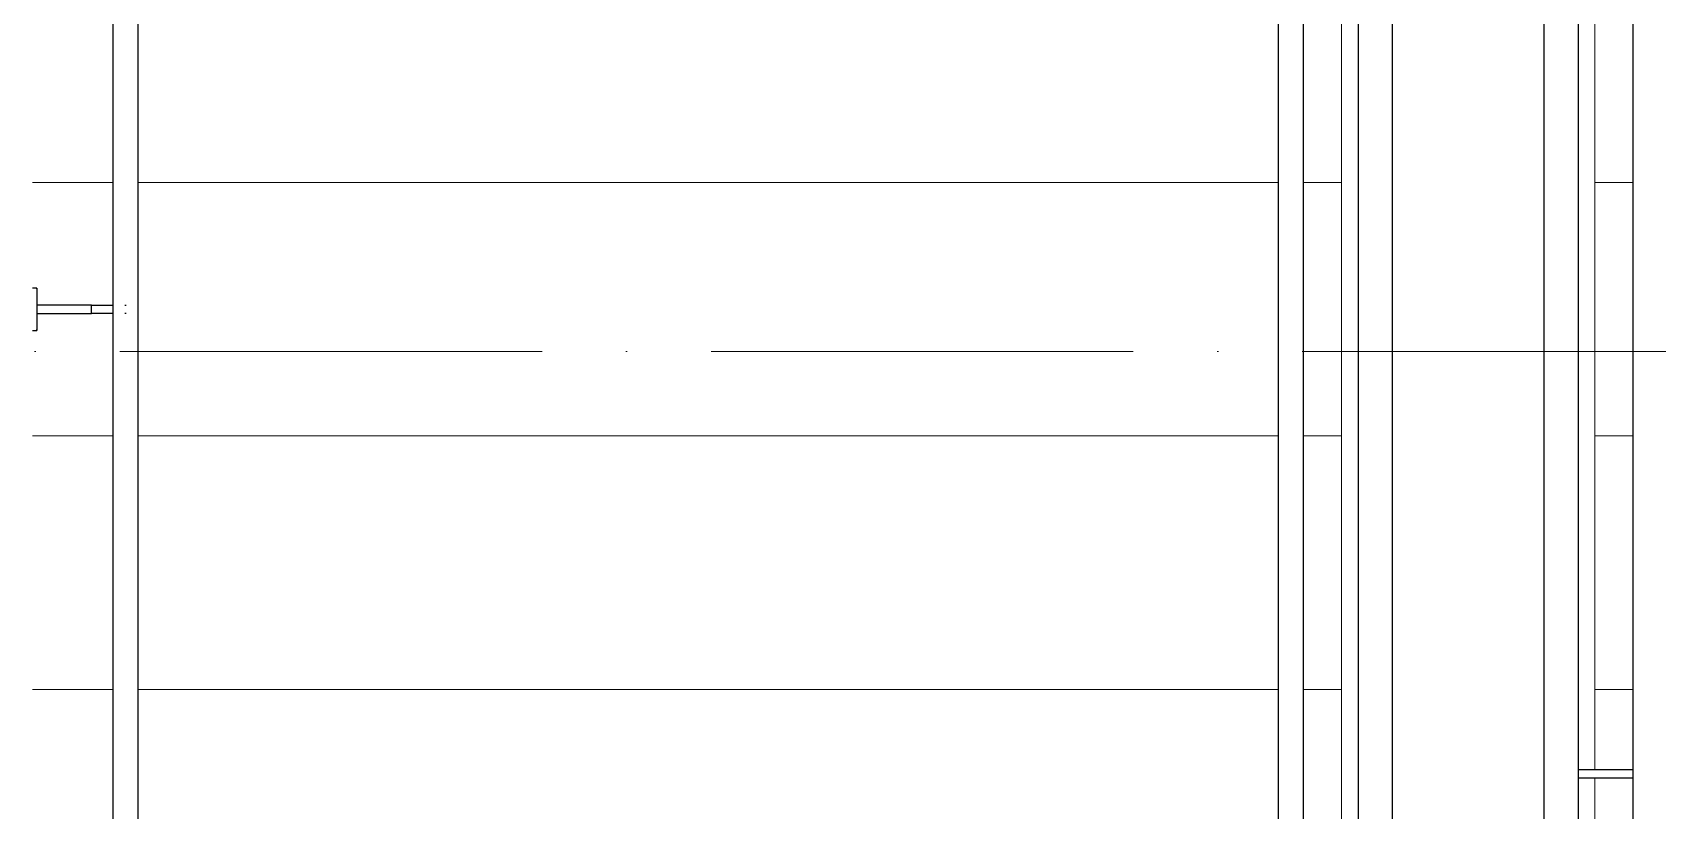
# Model space of a CAD drawing. Header units: millimetres. Extents: x -213536 to 1564669, y -45299 to 942238.
# Drawn here: x 529116 to 531040, y 498109 to 499030 of the extents above; entities that cross this region are included whole.
import ezdxf

# ---------------------------------------------------------------- set-up
doc = ezdxf.new("R2010")
doc.units = ezdxf.units.MM
doc.linetypes.add('50_200_ШТРИХ_1Т_ш5_п1_п1_', pattern=[700, 500, -100, 0, -100])
for name, color, linetype, lineweight in [('0-1', 7, 'Continuous', 5), ('0-2', 7, 'Continuous', 9), ('3) ЖБ 4м', 3, 'Continuous', 30), ('Контуры', 7, 'Continuous', 9), ('Линии подступенков', 7, 'Continuous', 9), ('Линии свеса', 7, 'Continuous', 9), ('Ограждение-1', 7, 'Continuous', 25), ('Оси-2', 7, '50_200_ШТРИХ_1Т_ш5_п1_п1_', 9)]:
    doc.layers.add(name, color=color, linetype=linetype, lineweight=lineweight)
doc.layers.get('0-2').off()

# ---------------------------------------------------------------- blocks, each defined once
blk = doc.blocks.new('Ос 3 эт верх часть')
at = {"layer": 'Оси-2'}
blk.add_line((506116, 498652.4), (535374.3, 498652.4), dxfattribs=at)
blk = doc.blocks.new('О_Элемент ограждения_Обод_Труба_ГОСТ 8645-68 - О_Элемент ограждения_Обод_Труба_ГОСТ 8645-68-V46-АИ2_03_План отделки стен 3-го этажа _Часть 1_')
at = {"layer": 'Ограждение-1'}
for p, q in [((-3720, 20), (0, 20)), ((0, -20), (-3720, -20))]:
    blk.add_line(p, q, dxfattribs=at)
blk = doc.blocks.new('О_Элемент поручня_Маршевый_Труба_ГОСТ 8732-78 - О_Элемент поручня_Маршевый_Труба_ГОСТ 8732-78-V56-АИ2_03_План отделки стен 3-го этажа _Часть 1_')
at = {"layer": 'Ограждение-1'}
for p, q in [((-9.9, 0), (-3926, 0)), ((-3926, -30), (-9.9, -30))]:
    blk.add_line(p, q, dxfattribs=at)
blk = doc.blocks.new('О_Элемент поручня_Маршевый_Труба_ГОСТ 8732-78 - О_Элемент поручня_Маршевый_Труба_ГОСТ 8732-78-V57-АИ2_03_План отделки стен 3-го этажа _Часть 1_')
at = {"layer": 'Ограждение-1'}
blk.add_line((-9.9, 0), (-3926, 0), dxfattribs=at)
blk = doc.blocks.new('Ограждение 29 - Ограждение 2-32669097-АИ2_03_План отделки стен 3-го этажа _Часть 1_')
at = {"layer": 'Ограждение-1'}
for p, q in [((9824.9, 52931), (9824.9, 52926)), ((9824.9, 52931), (9824.9, 52926)), ((9874.9, 52926), (9874.9, 52931)), ((9874.9, 52926), (9874.9, 52931)), ((9824.9, 52926), (9825.7, 52926)), ((9825.7, 52926), (9824.9, 52926)), ((9824.9, 52926), (9825.7, 52926)), ((9874.9, 52926), (9824.9, 52926)), ((9844.7, 52926), (9844.7, 52861.1)), ((9844.7, 52926), (9844.7, 52861.1)), ((9854.7, 52861.1), (9854.7, 52926)), ((9854.7, 52861.1), (9854.7, 52926)), ((9874, 52926), (9874.9, 52926)), ((9874.9, 52926), (9874, 52926)), ((9874, 52926), (9874.9, 52926)), ((11503.5, 52836), (7620, 52836)), ((7620, 52806), (11503.5, 52806))]:
    blk.add_line(p, q, dxfattribs=at)
at = {"layer": 'Ограждение-1', "flags": 128}
for points in [[(9844.7, 52838), (9844.7, 52839.3), (9844.7, 52840.7), (9844.7, 52842.2), (9844.7, 52843.7), (9844.7, 52845.2), (9844.7, 52846.7), (9844.7, 52848.3), (9844.7, 52849.8), (9844.7, 52851.4), (9844.7, 52853), (9844.7, 52854.6), (9844.7, 52856.3), (9844.7, 52857.9), (9844.7, 52859.6), (9844.7, 52861.1)], [(9844.7, 52836.6), (9844.7, 52838), (9844.7, 52839.3), (9844.7, 52840.7), (9844.7, 52842.2), (9844.7, 52843.7), (9844.7, 52845.2), (9844.7, 52846.7), (9844.7, 52848.3), (9844.7, 52849.8), (9844.7, 52851.4), (9844.7, 52853), (9844.7, 52854.6), (9844.7, 52856.3), (9844.7, 52857.9), (9844.7, 52859.6), (9844.7, 52861.1)], [(9854.7, 52861.1), (9854.7, 52859.4), (9854.7, 52857.8), (9854.7, 52856.2), (9854.7, 52854.5), (9854.7, 52852.9), (9854.7, 52851.3), (9854.7, 52849.7), (9854.7, 52848.1), (9854.7, 52846.6), (9854.7, 52845.1), (9854.7, 52843.6), (9854.7, 52842.1), (9854.7, 52840.6), (9854.7, 52839.2), (9854.7, 52837.9), (9854.7, 52836.5)], [(9854.7, 52861.1), (9854.7, 52859.4), (9854.7, 52857.8), (9854.7, 52856.2), (9854.7, 52854.5), (9854.7, 52852.9), (9854.7, 52851.3), (9854.7, 52849.7), (9854.7, 52848.1), (9854.7, 52846.6), (9854.7, 52845.1), (9854.7, 52843.6), (9854.7, 52842.1), (9854.7, 52840.6), (9854.7, 52839.2), (9854.7, 52837.9), (9854.7, 52836.5)], [(9844.7, 52820.1), (9844.7, 52820.2), (9844.7, 52820.3), (9844.7, 52820.4), (9844.7, 52820.7), (9844.7, 52821), (9844.7, 52821.4), (9844.7, 52821.8)], [(9854.7, 52821.8), (9854.7, 52821.3), (9854.7, 52821), (9854.7, 52820.7), (9854.7, 52820.4), (9854.7, 52820.3), (9854.7, 52820.2), (9854.7, 52820.1)]]:
    blk.add_lwpolyline(points, dxfattribs=at)
at = {"layer": 'Ограждение-1'}
for points in [[(9844.8, 52861.1), (9844.7, 52861.1), (9844.7, 52861.1), (9844.8, 52861.1)], [(9844.8, 52861.1), (9844.7, 52861.1), (9844.7, 52861.1), (9845.3, 52861.1), (9846.4, 52861.1), (9848, 52861.1), (9849.1, 52861.1), (9849.7, 52861.1)], [(9849.7, 52861.1), (9850.3, 52861.1), (9851.5, 52861.1), (9853, 52861.1), (9854.1, 52861.1), (9854.5, 52861.1), (9854.6, 52861.1)]]:
    blk.add_open_spline(points, degree=3, dxfattribs=at)
blk = doc.blocks.new('О_Кронштейн_Форма Г_Круг_ГОСТ 2590-2006 - О_Кронштейн_Форма Г_Круг_ГОСТ 2590-2006-V48-АИ2_03_План отделки стен 3-го этажа _Часть 1_')
at = {"layer": 'Ограждение-1'}
for p, q in [((75045.3, 58765), (75045.3, 58820)), ((75055.3, 58820), (75055.3, 58765))]:
    blk.add_line(p, q, dxfattribs=at)
at = {"layer": 'Ограждение-1', "flags": 128}
for points in [[(75045.3, 58755), (75045.3, 58755.9), (75045.3, 58756.9), (75045.3, 58757.8), (75045.3, 58758.8), (75045.3, 58759.8), (75045.3, 58760.8), (75045.3, 58761.7), (75045.3, 58762.7), (75045.3, 58763.7), (75045.3, 58764.7), (75045.3, 58765)], [(75055.3, 58765), (75055.3, 58764), (75055.3, 58763), (75055.3, 58762), (75055.3, 58761), (75055.3, 58760), (75055.3, 58759.1), (75055.3, 58758.1), (75055.3, 58757.1), (75055.3, 58756.2), (75055.3, 58755.3)]]:
    blk.add_lwpolyline(points, dxfattribs=at)
blk = doc.blocks.new('0125-Р-ОО-Ш2-АР-о_23_10_2024_rvt-1-АИ2_03_План отделки стен 3-го этажа _Часть 1_')
at = {"layer": 'Контуры'}
for p, q in [((101500, 53950), (101500, 54250)), ((101800, 54245.2), (101800, 53950)), ((101500, 53650), (101500, 53950)), ((101800, 53950), (101800, 53650)), ((101500, 53350), (101500, 53650)), ((101800, 53650), (101800, 53350)), ((101500, 53050), (101500, 53350)), ((101800, 53350), (101800, 53254.6)), ((101800, 53245.2), (101800, 53050))]:
    blk.add_line(p, q, dxfattribs=at)
at = {"layer": 'Линии подступенков'}
for p, q in [((99950, 53950), (100045.2, 53950)), ((100074.8, 53950), (101425.2, 53950)), ((101454.6, 53950), (101500, 53950)), ((101845.4, 53950), (101800, 53950)), ((99950, 53650), (100045.2, 53650)), ((100074.8, 53650), (101425.2, 53650)), ((101454.6, 53650), (101500, 53650)), ((101845.4, 53650), (101800, 53650)), ((99950, 53350), (100045, 53350)), ((100075, 53350), (101425.3, 53350)), ((101454.6, 53350), (101500, 53350)), ((101845.4, 53350), (101800, 53350))]:
    blk.add_line(p, q, dxfattribs=at)
at = {"layer": 'Линии свеса'}
for p, q in [((99950, 53950), (100045.2, 53950)), ((100074.8, 53950), (101425.2, 53950)), ((101454.6, 53950), (101500, 53950)), ((101845.4, 53950), (101800, 53950)), ((99950, 53650), (100045.2, 53650)), ((100074.8, 53650), (101425.2, 53650)), ((101454.6, 53650), (101500, 53650)), ((101845.4, 53650), (101800, 53650)), ((99950, 53350), (100045, 53350)), ((100075, 53350), (101425.3, 53350)), ((101454.6, 53350), (101500, 53350)), ((101845.4, 53350), (101800, 53350))]:
    blk.add_line(p, q, dxfattribs=at)
at = {"layer": '0-2'}
for name, p, rotation in [('Ограждение 29 - Ограждение 2-32669097-АИ2_03_План отделки стен 3-го этажа _Часть 1_', (152881, 43950), 89.99999999999993), ('О_Элемент поручня_Маршевый_Труба_ГОСТ 8732-78 - О_Элемент поручня_Маршевый_Труба_ГОСТ 8732-78-V56-АИ2_03_План отделки стен 3-го этажа _Часть 1_', (101455, 51531.6), 269.9999999999998), ('О_Элемент поручня_Маршевый_Труба_ГОСТ 8732-78 - О_Элемент поручня_Маршевый_Труба_ГОСТ 8732-78-V57-АИ2_03_План отделки стен 3-го этажа _Часть 1_', (101845, 55468.4), 89.99999999999962), ('О_Элемент ограждения_Обод_Труба_ГОСТ 8645-68 - О_Элемент ограждения_Обод_Труба_ГОСТ 8645-68-V46-АИ2_03_План отделки стен 3-го этажа _Часть 1_', (101540, 51640), 269.9999999999998), ('О_Элемент ограждения_Обод_Труба_ГОСТ 8645-68 - О_Элемент ограждения_Обод_Труба_ГОСТ 8645-68-V46-АИ2_03_План отделки стен 3-го этажа _Часть 1_', (101760, 55360), 89.99999999999962), ('О_Кронштейн_Форма Г_Круг_ГОСТ 2590-2006 - О_Кронштейн_Форма Г_Круг_ГОСТ 2590-2006-V48-АИ2_03_План отделки стен 3-го этажа _Часть 1_', (160600, -21800.3), 89.99999999999942)]:
    blk.add_blockref(name, p, dxfattribs=dict(at, rotation=rotation))
blk = doc.blocks.new('3этВверх')
at = {"layer": '0-1'}
blk.add_blockref('0125-Р-ОО-Ш2-АР-о_23_10_2024_rvt-1-АИ2_03_План отделки стен 3-го этажа _Часть 1_', (429166, 444902.4), dxfattribs=at)

msp = doc.modelspace()

# ---------------------------------------------------------------- block references
at = {"color": 5, "lineweight": 30}
msp.add_blockref('Ос 3 эт верх часть', (0, 0), dxfattribs=at)
at = {"layer": '3) ЖБ 4м'}
msp.add_blockref('3этВверх', (0, 0), dxfattribs=at)

doc.saveas('drawing.dxf')
